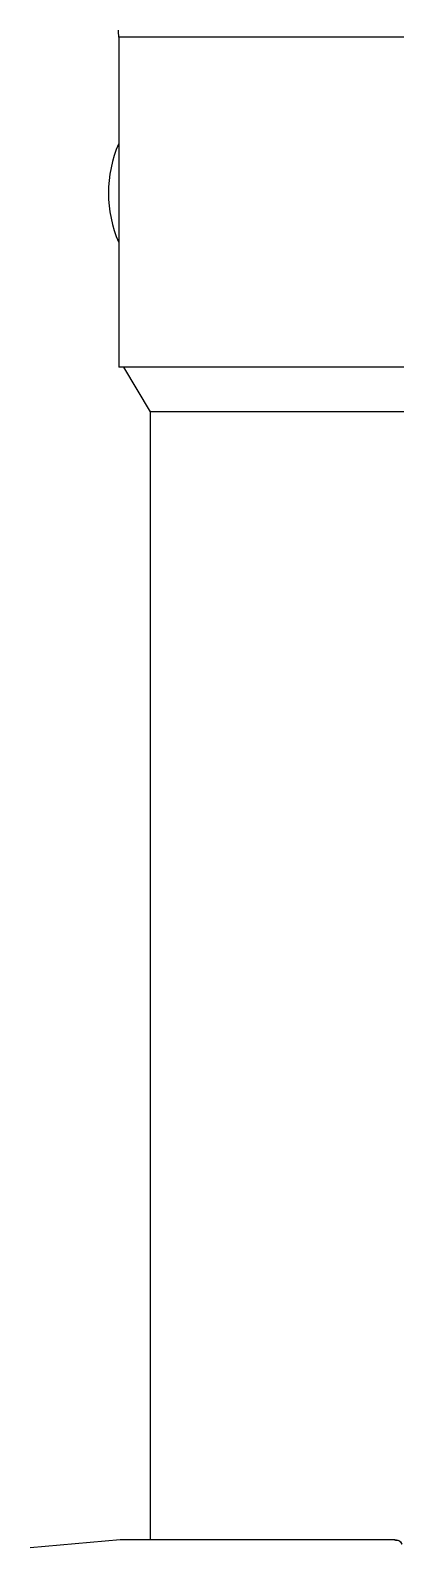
# Model space of a CAD drawing. Extents: x 8 to 113, y 0 to 87.
# Drawn here: x 46.163 to 46.981, y 16.519 to 19.904 of the extents above; entities that cross this region are included whole.
import ezdxf

# ---------------------------------------------------------------- set-up
doc = ezdxf.new("R2010")
doc.units = 0
doc.header["$MEASUREMENT"] = 0
doc.layers.add('OBJECT', color=7, linetype='CONTINUOUS')

msp = doc.modelspace()

# ---------------------------------------------------------------- linework, layer by layer
at = {"layer": 'OBJECT'}
for p, q in [((46.3608, 19.8891), (46.3608, 19.6506)), ((51.6018, 19.8891), (46.3608, 19.8891)), ((46.3608, 19.6506), (46.3608, 19.4286)), ((46.3608, 19.4286), (46.3608, 19.1496)), ((51.6018, 19.1496), (46.3608, 19.1496)), ((46.3713, 19.1496), (46.4313, 19.0496)), ((46.4313, 19.0496), (46.4313, 16.5231)), ((48.9613, 19.0496), (46.4313, 19.0496)), ((46.364, 16.5231), (46.1625, 16.5054)), ((46.9641, 16.5231), (46.364, 16.5231)), ((46.9651, 16.5231), (46.3653, 16.5231))]:
    msp.add_line(p, q, dxfattribs=at)
for centre, radius, start, end in [((46.2358, 19.8891), 0.125, 0, 6.9644), ((46.6178, 19.5396), 0.28, 156.6412, 203.3588), ((46.9823, 16.5068), 0.015, 27.414, 93.8843)]:
    msp.add_arc(centre, radius, start, end, dxfattribs=at)
for points, knots in [([(46.9955, 16.5136), (46.9953, 16.514), (46.9946, 16.5158), (46.9924, 16.5181), (46.9895, 16.5202), (46.9868, 16.5213), (46.9843, 16.522), (46.9796, 16.5228), (46.9728, 16.5231), (46.9638, 16.5231), (46.9603, 16.5231)], [0, 0, 0, 0, 0.023196, 0.091541, 0.152833, 0.209863, 0.273929, 0.382642, 0.758854, 1, 1, 1, 1]), ([(46.9813, 16.5217), (46.9803, 16.5221), (46.9783, 16.5229), (46.9688, 16.523), (46.9641, 16.5231)], [0, 0, 0, 0, 0.494, 1, 1, 1, 1])]:
    msp.add_open_spline(points, degree=3, knots=knots, dxfattribs=at)

doc.saveas('drawing.dxf')
